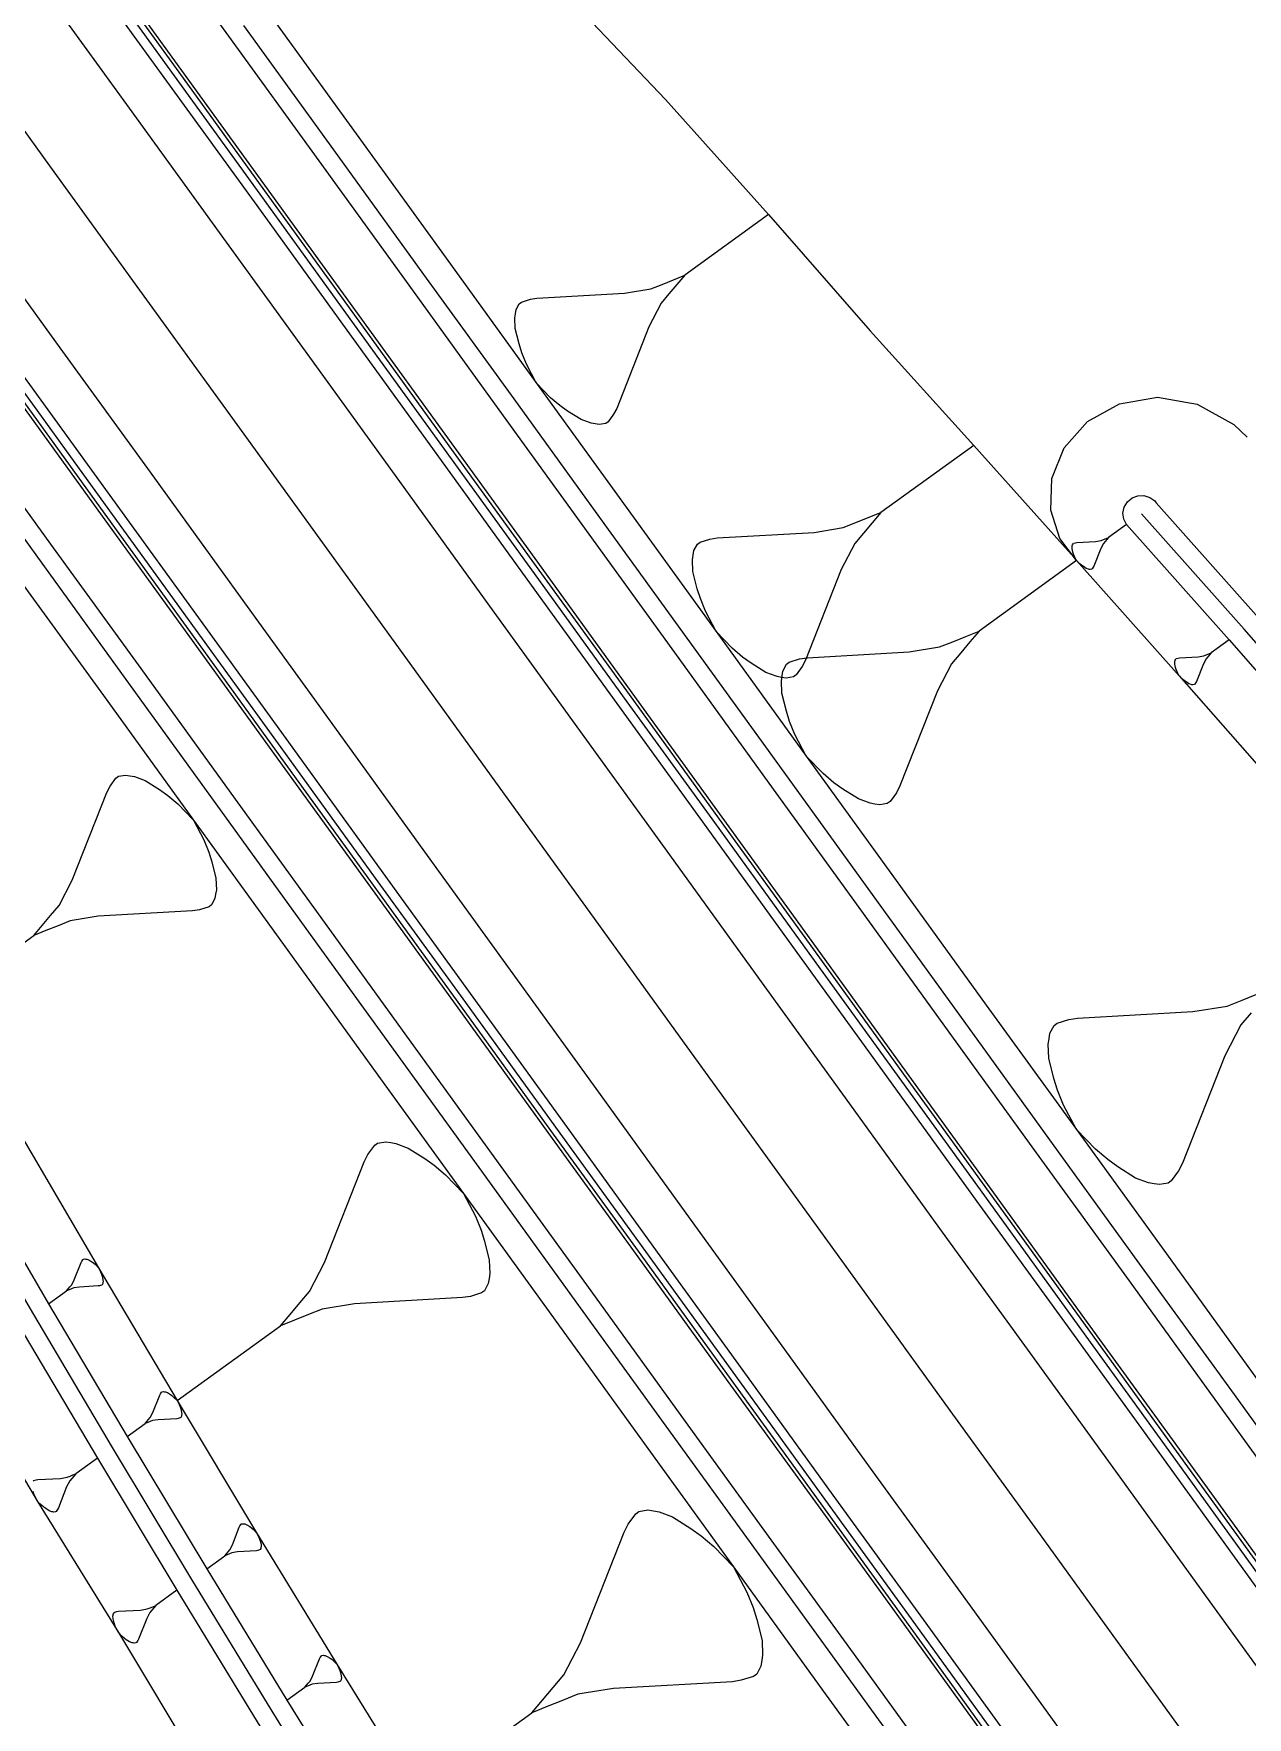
# Model space of a CAD drawing. Extents: x 386702 to 386902, y 803476 to 803737.
# Drawn here: x 386836.3 to 386875.8, y 803507.8 to 803562.6 of the extents above; entities that cross this region are included whole.
import ezdxf

# ---------------------------------------------------------------- set-up
doc = ezdxf.new("R2010")
doc.units = 0
doc.layers.get('0').update_dxf_attribs({"linetype": 'CONTINUOUS'})

msp = doc.modelspace()

# ---------------------------------------------------------------- linework, layer by layer
at = {"color": 7}
for p, q in [((386860.1775, 803556.7486), (386857.4478, 803554.7744)), ((386856.3426, 803554.3315), (386856.711, 803554.4792)), ((386856.711, 803554.4792), (386857.0794, 803554.6268)), ((386857.1922, 803554.4708), (386856.9366, 803554.1672)), ((386857.0794, 803554.6268), (386857.4478, 803554.7744)), ((386857.4478, 803554.7744), (386857.1922, 803554.4708)), ((386851.9605, 803553.6568), (386852.0601, 803553.8476)), ((386852.0601, 803553.8476), (386852.1381, 803553.904)), ((386852.1381, 803553.904), (386852.4284, 803553.9952)), ((386852.4284, 803553.9952), (386852.6408, 803554.03)), ((386852.6408, 803554.03), (386855.4931, 803554.1923)), ((386855.4931, 803554.1923), (386856.3426, 803554.3315)), ((386856.6811, 803553.8636), (386856.2828, 803553.1004)), ((386856.9366, 803554.1672), (386856.6811, 803553.8636)), ((386851.9173, 803553.388), (386851.9389, 803553.5224)), ((386851.9306, 803553.0412), (386851.9173, 803553.388)), ((386851.9389, 803553.5224), (386851.9605, 803553.6568)), ((386852.0566, 803552.5384), (386851.9306, 803553.0412)), ((386856.2828, 803553.1004), (386855.2355, 803550.4424)), ((386852.1478, 803552.2481), (386852.0566, 803552.5384)), ((386852.2955, 803551.8797), (386852.1478, 803552.2481)), ((386852.6123, 803551.2773), (386852.2955, 803551.8797)), ((386853.0851, 803550.7878), (386852.6123, 803551.2773)), ((386853.3887, 803550.5322), (386853.0851, 803550.7878)), ((386853.6359, 803550.3547), (386853.3887, 803550.5322)), ((386854.0739, 803550.0775), (386853.6359, 803550.3547)), ((386854.3991, 803549.9564), (386854.0739, 803550.0775)), ((386854.9583, 803550.0044), (386854.8803, 803549.948)), ((386855.1359, 803550.2516), (386854.9583, 803550.0044)), ((386855.2355, 803550.4424), (386855.1359, 803550.2516)), ((386854.5335, 803549.9348), (386854.3991, 803549.9564)), ((386854.6679, 803549.9132), (386854.5335, 803549.9348)), ((386854.8803, 803549.948), (386854.6679, 803549.9132)), ((386866.8561, 803549.2375), (386863.8311, 803547.0498)), ((386862.6064, 803546.559), (386863.0146, 803546.7226)), ((386863.0146, 803546.7226), (386863.4228, 803546.8862)), ((386863.5479, 803546.7133), (386863.2647, 803546.3769)), ((386863.4228, 803546.8862), (386863.8311, 803547.0498)), ((386863.8311, 803547.0498), (386863.5479, 803546.7133)), ((386857.947, 803546.0852), (386858.2688, 803546.1863)), ((386858.2688, 803546.1863), (386858.5041, 803546.2248)), ((386858.5041, 803546.2248), (386861.6649, 803546.4047)), ((386861.6649, 803546.4047), (386862.6064, 803546.559)), ((386863.2647, 803546.3769), (386862.9814, 803546.0404)), ((386870.8201, 803546.1119), (386871.0021, 803546.1418)), ((386871.0021, 803546.1418), (386871.081, 803546.1734)), ((386871.081, 803546.1734), (386871.16, 803546.205)), ((386871.1841, 803546.1716), (386871.1294, 803546.1066)), ((386871.16, 803546.205), (386871.2389, 803546.2366)), ((386871.2389, 803546.2366), (386871.1841, 803546.1716)), ((386871.8236, 803546.6595), (386871.2389, 803546.2366)), ((386857.7023, 803545.5133), (386857.7263, 803545.6623)), ((386857.7263, 803545.6623), (386857.7502, 803545.8112)), ((386857.7502, 803545.8112), (386857.8605, 803546.0227)), ((386857.8605, 803546.0227), (386857.947, 803546.0852)), ((386862.9814, 803546.0404), (386862.54, 803545.1947)), ((386870.0541, 803545.9396), (386870.0588, 803545.9684)), ((386870.057, 803545.8654), (386870.0541, 803545.9396)), ((386870.084, 803545.7577), (386870.057, 803545.8654)), ((386870.0588, 803545.9684), (386870.0634, 803545.9972)), ((386870.0634, 803545.9972), (386870.0847, 803546.0381)), ((386870.1035, 803545.6955), (386870.084, 803545.7577)), ((386870.0847, 803546.0381), (386870.1014, 803546.0502)), ((386870.1014, 803546.0502), (386870.1636, 803546.0697)), ((386870.1351, 803545.6165), (386870.1035, 803545.6955)), ((386870.203, 803545.4875), (386870.1351, 803545.6165)), ((386870.1636, 803546.0697), (386870.2091, 803546.0772)), ((386870.2091, 803546.0772), (386870.8201, 803546.1119)), ((386870.9893, 803545.878), (386870.7649, 803545.3087)), ((386871.0746, 803546.0415), (386870.9893, 803545.878)), ((386871.1294, 803546.1066), (386871.0746, 803546.0415)), ((386857.717, 803545.129), (386857.7023, 803545.5133)), ((386857.8567, 803544.5719), (386857.717, 803545.129)), ((386862.54, 803545.1947), (386861.3794, 803542.2491)), ((386870.203, 803545.4875), (386867.0276, 803543.191)), ((386870.3043, 803545.3826), (386870.203, 803545.4875)), ((386870.3693, 803545.3279), (386870.3043, 803545.3826)), ((386870.4223, 803545.2899), (386870.3693, 803545.3279)), ((386870.5161, 803545.2305), (386870.4223, 803545.2899)), ((386870.5858, 803545.2045), (386870.5161, 803545.2305)), ((386870.6146, 803545.1999), (386870.5858, 803545.2045)), ((386870.6434, 803545.1953), (386870.6146, 803545.1999)), ((386870.6889, 803545.2027), (386870.6434, 803545.1953)), ((386870.7056, 803545.2148), (386870.6889, 803545.2027)), ((386870.7436, 803545.2678), (386870.7056, 803545.2148)), ((386870.7649, 803545.3087), (386870.7436, 803545.2678)), ((386857.9578, 803544.2501), (386857.8567, 803544.5719)), ((386858.1214, 803543.8419), (386857.9578, 803544.2501)), ((386858.4725, 803543.1744), (386858.1214, 803543.8419)), ((386858.9965, 803542.6319), (386858.4725, 803543.1744)), ((386865.7421, 803542.6758), (386866.1706, 803542.8475)), ((386866.1706, 803542.8475), (386866.5991, 803543.0193)), ((386866.5991, 803543.0193), (386867.0276, 803543.191)), ((386867.0276, 803543.191), (386866.7303, 803542.8378)), ((386875.1648, 803542.9053), (386874.58, 803542.4824)), ((386859.3329, 803542.3487), (386858.9965, 803542.6319)), ((386859.6069, 803542.1519), (386859.3329, 803542.3487)), ((386861.1887, 803542.2845), (386861.4358, 803542.325)), ((386861.4358, 803542.325), (386864.7538, 803542.5138)), ((386864.7538, 803542.5138), (386865.7421, 803542.6758)), ((386866.433, 803542.4846), (386866.1357, 803542.1314)), ((386866.7303, 803542.8378), (386866.433, 803542.4846)), ((386873.4426, 803542.296), (386873.5048, 803542.3155)), ((386873.5048, 803542.3155), (386873.5503, 803542.323)), ((386873.5503, 803542.323), (386874.1613, 803542.3577)), ((386874.1613, 803542.3577), (386874.3433, 803542.3876)), ((386874.3433, 803542.3876), (386874.4222, 803542.4192)), ((386874.4705, 803542.3524), (386874.4158, 803542.2873)), ((386874.4222, 803542.4192), (386874.5011, 803542.4508)), ((386874.5253, 803542.4174), (386874.4705, 803542.3524)), ((386874.5011, 803542.4508), (386874.58, 803542.4824)), ((386874.58, 803542.4824), (386874.5253, 803542.4174)), ((386860.0923, 803541.8448), (386859.6069, 803542.1519)), ((386860.4526, 803541.7105), (386860.0923, 803541.8448)), ((386860.6193, 803541.7345), (386860.6444, 803541.8908)), ((386860.6444, 803541.8908), (386860.7602, 803542.1128)), ((386860.7602, 803542.1128), (386860.8509, 803542.1784)), ((386860.8509, 803542.1784), (386861.1887, 803542.2845)), ((386861.0723, 803541.7637), (386860.9859, 803541.7012)), ((386861.2691, 803542.0377), (386861.0723, 803541.7637)), ((386861.3794, 803542.2491), (386861.2691, 803542.0377)), ((386866.1357, 803542.1314), (386865.6724, 803541.2436)), ((386873.3953, 803542.1854), (386873.3999, 803542.2142)), ((386873.3981, 803542.1112), (386873.3953, 803542.1854)), ((386873.4251, 803542.0035), (386873.3981, 803542.1112)), ((386873.3999, 803542.2142), (386873.4045, 803542.243)), ((386873.4045, 803542.243), (386873.4259, 803542.2839)), ((386873.4447, 803541.9412), (386873.4251, 803542.0035)), ((386873.4259, 803542.2839), (386873.4426, 803542.296)), ((386873.4763, 803541.8623), (386873.4447, 803541.9412)), ((386873.5442, 803541.7333), (386873.4763, 803541.8623)), ((386874.3305, 803542.1238), (386874.1061, 803541.5544)), ((386874.4158, 803542.2873), (386874.3305, 803542.1238)), ((386860.6016, 803541.6866), (386860.4526, 803541.7105)), ((386860.5942, 803541.5782), (386860.6193, 803541.7345)), ((386860.6095, 803541.1748), (386860.5942, 803541.5782)), ((386860.7505, 803541.6626), (386860.6016, 803541.6866)), ((386860.9859, 803541.7012), (386860.7505, 803541.6626)), ((386865.6724, 803541.2436), (386864.4541, 803538.1516)), ((386873.6455, 803541.6284), (386873.5442, 803541.7333)), ((386873.7105, 803541.5737), (386873.6455, 803541.6284)), ((386873.7635, 803541.5357), (386873.7105, 803541.5737)), ((386873.8573, 803541.4763), (386873.7635, 803541.5357)), ((386873.9269, 803541.4503), (386873.8573, 803541.4763)), ((386873.9557, 803541.4457), (386873.9269, 803541.4503)), ((386873.9845, 803541.4411), (386873.9557, 803541.4457)), ((386874.03, 803541.4485), (386873.9845, 803541.4411)), ((386874.0467, 803541.4606), (386874.03, 803541.4485)), ((386874.0848, 803541.5136), (386874.0467, 803541.4606)), ((386874.1061, 803541.5544), (386874.0848, 803541.5136)), ((386860.7562, 803540.5899), (386860.6095, 803541.1748)), ((386860.8623, 803540.2521), (386860.7562, 803540.5899)), ((386861.034, 803539.8236), (386860.8623, 803540.2521)), ((386861.4026, 803539.1229), (386861.034, 803539.8236)), ((386861.9526, 803538.5534), (386861.4026, 803539.1229)), ((386838.9383, 803538.4088), (386839.0221, 803538.4694)), ((386839.0221, 803538.4694), (386839.2504, 803538.5068)), ((386839.2504, 803538.5068), (386839.3948, 803538.4836)), ((386839.3948, 803538.4836), (386839.5392, 803538.4604)), ((386862.3058, 803538.2561), (386861.9526, 803538.5534)), ((386837.515, 803535.0817), (386838.6405, 803537.9381)), ((386838.6405, 803537.9381), (386838.7475, 803538.1431)), ((386838.7475, 803538.1431), (386838.9383, 803538.4088)), ((386839.5392, 803538.4604), (386839.8887, 803538.3302)), ((386839.8887, 803538.3302), (386840.3594, 803538.0324)), ((386840.3594, 803538.0324), (386840.625, 803537.8415)), ((386862.5934, 803538.0496), (386862.3058, 803538.2561)), ((386863.1029, 803537.7272), (386862.5934, 803538.0496)), ((386864.3382, 803537.9297), (386864.1317, 803537.6421)), ((386864.4541, 803538.1516), (386864.3382, 803537.9297)), ((386840.625, 803537.8415), (386840.9513, 803537.5669)), ((386840.9513, 803537.5669), (386841.4594, 803537.0408)), ((386863.4812, 803537.5862), (386863.1029, 803537.7272)), ((386863.6375, 803537.5611), (386863.4812, 803537.5862)), ((386863.7939, 803537.536), (386863.6375, 803537.5611)), ((386864.0409, 803537.5765), (386863.7939, 803537.536)), ((386864.1317, 803537.6421), (386864.0409, 803537.5765)), ((386841.4594, 803537.0408), (386841.7999, 803536.3935)), ((386841.7999, 803536.3935), (386841.9586, 803535.9976)), ((386841.9586, 803535.9976), (386842.0566, 803535.6856)), ((386842.0566, 803535.6856), (386842.1921, 803535.1453)), ((386837.0869, 803534.2615), (386837.515, 803535.0817)), ((386842.1831, 803534.6282), (386842.1599, 803534.4838)), ((386842.2063, 803534.7726), (386842.1831, 803534.6282)), ((386842.1921, 803535.1453), (386842.2063, 803534.7726)), ((386836.8123, 803533.9352), (386837.0869, 803534.2615)), ((386841.4288, 803534.0827), (386838.3636, 803533.9083)), ((386841.657, 803534.1201), (386841.4288, 803534.0827)), ((386841.9691, 803534.2181), (386841.657, 803534.1201)), ((386842.0529, 803534.2787), (386841.9691, 803534.2181)), ((386842.1599, 803534.4838), (386842.0529, 803534.2787)), ((386836.263, 803533.2827), (386836.5376, 803533.6089)), ((386836.5376, 803533.6089), (386836.8123, 803533.9352)), ((386837.0547, 803533.6), (386836.6589, 803533.4413)), ((386837.4506, 803533.7586), (386837.0547, 803533.6)), ((386838.3636, 803533.9083), (386837.4506, 803533.7586)), ((386833.3295, 803531.1611), (386836.263, 803533.2827)), ((386836.6589, 803533.4413), (386836.263, 803533.2827)), ((386875.5866, 803531.1819), (386876.0714, 803531.3762)), ((386870.2305, 803530.5909), (386873.9839, 803530.8044)), ((386873.9839, 803530.8044), (386875.1019, 803530.9877)), ((386875.1019, 803530.9877), (386875.5866, 803531.1819)), ((386869.3352, 803530.0997), (386869.4662, 803530.3508)), ((386869.4662, 803530.3508), (386869.5688, 803530.425)), ((386869.5688, 803530.425), (386869.951, 803530.545)), ((386869.951, 803530.545), (386870.2305, 803530.5909)), ((386875.5472, 803530.3719), (386875.0231, 803529.3675)), ((386875.8836, 803530.7714), (386875.5472, 803530.3719)), ((386869.2784, 803529.746), (386869.3068, 803529.9228)), ((386869.2958, 803529.2896), (386869.2784, 803529.746)), ((386869.3068, 803529.9228), (386869.3352, 803530.0997)), ((386869.4616, 803528.628), (386869.2958, 803529.2896)), ((386875.0231, 803529.3675), (386873.6449, 803525.8697)), ((386869.5817, 803528.2459), (386869.4616, 803528.628)), ((386869.7759, 803527.7611), (386869.5817, 803528.2459)), ((386870.1929, 803526.9684), (386869.7759, 803527.7611)), ((386870.8151, 803526.3242), (386870.1929, 803526.9684)), ((386847.1406, 803526.1501), (386847.3594, 803526.4547)), ((386847.3594, 803526.4547), (386847.4555, 803526.5242)), ((386847.4555, 803526.5242), (386847.7171, 803526.567)), ((386847.7171, 803526.567), (386847.8827, 803526.5405)), ((386847.8827, 803526.5405), (386848.0483, 803526.5139)), ((386848.0483, 803526.5139), (386848.449, 803526.3646)), ((386845.7276, 803522.6403), (386847.0179, 803525.915)), ((386847.0179, 803525.915), (386847.1406, 803526.1501)), ((386848.449, 803526.3646), (386848.9886, 803526.0231)), ((386848.9886, 803526.0231), (386849.2932, 803525.8044)), ((386871.2147, 803525.9879), (386870.8151, 803526.3242)), ((386871.54, 803525.7543), (386871.2147, 803525.9879)), ((386873.6449, 803525.8697), (386873.5138, 803525.6186)), ((386849.2932, 803525.8044), (386849.6672, 803525.4895)), ((386849.6672, 803525.4895), (386850.2497, 803524.8864)), ((386872.1164, 803525.3895), (386871.54, 803525.7543)), ((386872.5443, 803525.2301), (386872.1164, 803525.3895)), ((386873.5138, 803525.6186), (386873.2802, 803525.2933)), ((386850.2497, 803524.8864), (386850.6401, 803524.1443)), ((386872.7212, 803525.2017), (386872.5443, 803525.2301)), ((386872.898, 803525.1733), (386872.7212, 803525.2017)), ((386873.1775, 803525.2191), (386872.898, 803525.1733)), ((386873.2802, 803525.2933), (386873.1775, 803525.2191)), ((386850.6401, 803524.1443), (386850.822, 803523.6904)), ((386850.822, 803523.6904), (386850.9344, 803523.3327)), ((386850.9344, 803523.3327), (386851.0897, 803522.7133)), ((386837.5837, 803522.0748), (386837.808, 803522.6442)), ((386837.808, 803522.6442), (386837.8294, 803522.685)), ((386837.8294, 803522.685), (386837.8674, 803522.738)), ((386837.8674, 803522.738), (386837.8841, 803522.7501)), ((386837.8841, 803522.7501), (386837.9296, 803522.7575)), ((386837.9296, 803522.7575), (386837.9584, 803522.7529)), ((386837.9584, 803522.7529), (386837.9872, 803522.7483)), ((386837.9872, 803522.7483), (386838.0569, 803522.7223)), ((386838.0569, 803522.7223), (386838.1507, 803522.663)), ((386838.1507, 803522.663), (386838.2036, 803522.6249)), ((386838.2036, 803522.6249), (386838.2687, 803522.5702)), ((386838.2687, 803522.5702), (386838.37, 803522.4653)), ((386845.2369, 803521.7), (386845.7276, 803522.6403)), ((386851.0897, 803522.7133), (386851.106, 803522.286)), ((386837.4984, 803521.9113), (386837.5837, 803522.0748)), ((386838.37, 803522.4653), (386838.4378, 803522.3363)), ((386838.4378, 803522.3363), (386838.4695, 803522.2574)), ((386838.4695, 803522.2574), (386838.489, 803522.1952)), ((386838.489, 803522.1952), (386838.516, 803522.0875)), ((386838.516, 803522.0875), (386838.5188, 803522.0132)), ((386851.0794, 803522.1204), (386851.0528, 803521.9548)), ((386851.106, 803522.286), (386851.0794, 803522.1204)), ((386836.7494, 803521.2933), (386837.3341, 803521.7162)), ((386837.3341, 803521.7162), (386837.3889, 803521.7812)), ((386837.413, 803521.7478), (386837.3341, 803521.7162)), ((386837.3889, 803521.7812), (386837.4436, 803521.8462)), ((386837.492, 803521.7794), (386837.413, 803521.7478)), ((386837.4436, 803521.8462), (386837.4984, 803521.9113)), ((386837.5709, 803521.811), (386837.492, 803521.7794)), ((386837.7529, 803521.8409), (386837.5709, 803521.811)), ((386838.3639, 803521.8756), (386837.7529, 803521.8409)), ((386838.4094, 803521.8831), (386838.3639, 803521.8756)), ((386838.4716, 803521.9026), (386838.4094, 803521.8831)), ((386838.4883, 803521.9147), (386838.4716, 803521.9026)), ((386838.5096, 803521.9556), (386838.4883, 803521.9147)), ((386838.5142, 803521.9844), (386838.5096, 803521.9556)), ((386838.5188, 803522.0132), (386838.5142, 803521.9844)), ((386844.922, 803521.326), (386845.2369, 803521.7)), ((386850.2146, 803521.495), (386846.7005, 803521.2951)), ((386850.4762, 803521.5379), (386850.2146, 803521.495)), ((386850.834, 803521.6503), (386850.4762, 803521.5379)), ((386850.9301, 803521.7198), (386850.834, 803521.6503)), ((386851.0528, 803521.9548), (386850.9301, 803521.7198)), ((386844.2923, 803520.5779), (386844.6072, 803520.9519)), ((386844.6072, 803520.9519), (386844.922, 803521.326)), ((386845.2, 803520.9416), (386844.7462, 803520.7597)), ((386845.6538, 803521.1235), (386845.2, 803520.9416)), ((386846.7005, 803521.2951), (386845.6538, 803521.1235)), ((386840.9293, 803518.1456), (386844.2923, 803520.5779)), ((386844.7462, 803520.7597), (386844.2923, 803520.5779)), ((386840.143, 803517.7551), (386840.3673, 803518.3245)), ((386840.3673, 803518.3245), (386840.3887, 803518.3654)), ((386840.3887, 803518.3654), (386840.4267, 803518.4183)), ((386840.4267, 803518.4183), (386840.4434, 803518.4304)), ((386840.4434, 803518.4304), (386840.4889, 803518.4379)), ((386840.4889, 803518.4379), (386840.5177, 803518.4332)), ((386840.5177, 803518.4332), (386840.5465, 803518.4286)), ((386840.5465, 803518.4286), (386840.6161, 803518.4027)), ((386840.6161, 803518.4027), (386840.71, 803518.3433)), ((386840.71, 803518.3433), (386840.7629, 803518.3053)), ((386840.7629, 803518.3053), (386840.828, 803518.2505)), ((386840.828, 803518.2505), (386840.9293, 803518.1456)), ((386840.0576, 803517.5916), (386840.143, 803517.7551)), ((386840.9293, 803518.1456), (386840.9971, 803518.0166)), ((386840.9971, 803518.0166), (386841.0288, 803517.9377)), ((386841.0288, 803517.9377), (386841.0483, 803517.8755)), ((386841.0689, 803517.6359), (386841.0475, 803517.595)), ((386841.0483, 803517.8755), (386841.0753, 803517.7678)), ((386841.0735, 803517.6647), (386841.0689, 803517.6359)), ((386841.0781, 803517.6935), (386841.0735, 803517.6647)), ((386841.0753, 803517.7678), (386841.0781, 803517.6935)), ((386839.3087, 803516.9736), (386839.8934, 803517.3965)), ((386839.8934, 803517.3965), (386839.9482, 803517.4615)), ((386839.9723, 803517.4281), (386839.8934, 803517.3965)), ((386839.9482, 803517.4615), (386840.0029, 803517.5266)), ((386840.0512, 803517.4597), (386839.9723, 803517.4281)), ((386840.0029, 803517.5266), (386840.0576, 803517.5916)), ((386840.1301, 803517.4914), (386840.0512, 803517.4597)), ((386840.3121, 803517.5212), (386840.1301, 803517.4914)), ((386840.9231, 803517.556), (386840.3121, 803517.5212)), ((386840.9686, 803517.5634), (386840.9231, 803517.556)), ((386841.0308, 803517.583), (386840.9686, 803517.5634)), ((386841.0475, 803517.595), (386841.0308, 803517.583)), ((386838.3363, 803516.2704), (386837.6346, 803515.7629)), ((386836.2497, 803515.5247), (386836.2698, 803515.5392)), ((386836.2698, 803515.5392), (386836.3444, 803515.5626)), ((386836.3444, 803515.5626), (386836.399, 803515.5716)), ((386836.399, 803515.5716), (386837.1322, 803515.6133)), ((386837.1322, 803515.6133), (386837.3506, 803515.6491)), ((386837.4376, 803515.5288), (386837.3352, 803515.3326)), ((386837.3506, 803515.6491), (386837.4453, 803515.687)), ((386837.5033, 803515.6068), (386837.4376, 803515.5288)), ((386837.4453, 803515.687), (386837.5399, 803515.725)), ((386837.5689, 803515.6849), (386837.5033, 803515.6068)), ((386837.5399, 803515.725), (386837.6346, 803515.7629)), ((386837.6346, 803515.7629), (386837.5689, 803515.6849)), ((386836.2723, 803515.1135), (386836.2488, 803515.1882)), ((386836.3102, 803515.0188), (386836.2723, 803515.1135)), ((386836.3917, 803514.864), (386836.3102, 803515.0188)), ((386837.3352, 803515.3326), (386837.066, 803514.6494)), ((386836.5132, 803514.7382), (386836.3917, 803514.864)), ((386836.5913, 803514.6725), (386836.5132, 803514.7382)), ((386836.6548, 803514.6268), (386836.5913, 803514.6725)), ((386836.7674, 803514.5556), (386836.6548, 803514.6268)), ((386836.851, 803514.5244), (386836.7674, 803514.5556)), ((386836.8855, 803514.5189), (386836.851, 803514.5244)), ((386836.9201, 803514.5133), (386836.8855, 803514.5189)), ((386836.9747, 803514.5223), (386836.9201, 803514.5133)), ((386836.9947, 803514.5368), (386836.9747, 803514.5223)), ((386837.0404, 803514.6003), (386836.9947, 803514.5368)), ((386837.066, 803514.6494), (386837.0404, 803514.6003)), ((386855.612, 803514.1253), (386855.8532, 803514.4611)), ((386855.8532, 803514.4611), (386855.9591, 803514.5377)), ((386855.9591, 803514.5377), (386856.2476, 803514.585)), ((386856.2476, 803514.585), (386856.4302, 803514.5557)), ((386856.4302, 803514.5557), (386856.6128, 803514.5264)), ((386856.6128, 803514.5264), (386857.0545, 803514.3618)), ((386857.0545, 803514.3618), (386857.6495, 803513.9853)), ((386842.7283, 803513.4543), (386842.9526, 803514.0237)), ((386842.9526, 803514.0237), (386842.974, 803514.0645)), ((386842.974, 803514.0645), (386843.012, 803514.1175)), ((386843.012, 803514.1175), (386843.0287, 803514.1296)), ((386843.0287, 803514.1296), (386843.0742, 803514.137)), ((386843.0742, 803514.137), (386843.103, 803514.1324)), ((386843.103, 803514.1324), (386843.1318, 803514.1278)), ((386843.1318, 803514.1278), (386843.2015, 803514.1018)), ((386843.2015, 803514.1018), (386843.2953, 803514.0425)), ((386843.2953, 803514.0425), (386843.3483, 803514.0044)), ((386843.3483, 803514.0044), (386843.4133, 803513.9497)), ((386843.4133, 803513.9497), (386843.5146, 803513.8448)), ((386843.5146, 803513.8448), (386843.5825, 803513.7158)), ((386854.054, 803510.2554), (386855.4767, 803513.8661)), ((386855.4767, 803513.8661), (386855.612, 803514.1253)), ((386857.6495, 803513.9853), (386857.9853, 803513.7441)), ((386842.5882, 803513.2257), (386842.643, 803513.2908)), ((386842.643, 803513.2908), (386842.7283, 803513.4543)), ((386843.5085, 803513.2551), (386842.8975, 803513.2204)), ((386843.554, 803513.2626), (386843.5085, 803513.2551)), ((386843.6162, 803513.2821), (386843.554, 803513.2626)), ((386843.5825, 803513.7158), (386843.6141, 803513.6369)), ((386843.6141, 803513.6369), (386843.6336, 803513.5747)), ((386843.6329, 803513.2942), (386843.6162, 803513.2821)), ((386843.6542, 803513.3351), (386843.6329, 803513.2942)), ((386843.6336, 803513.5747), (386843.6606, 803513.467)), ((386843.6588, 803513.3639), (386843.6542, 803513.3351)), ((386843.6635, 803513.3927), (386843.6588, 803513.3639)), ((386843.6606, 803513.467), (386843.6635, 803513.3927)), ((386857.9853, 803513.7441), (386858.3978, 803513.3969)), ((386858.3978, 803513.3969), (386859.04, 803512.7319)), ((386841.894, 803512.6728), (386842.4787, 803513.0957)), ((386842.4787, 803513.0957), (386842.5335, 803513.1607)), ((386842.5576, 803513.1273), (386842.4787, 803513.0957)), ((386842.5335, 803513.1607), (386842.5882, 803513.2257)), ((386842.6366, 803513.1589), (386842.5576, 803513.1273)), ((386842.7155, 803513.1905), (386842.6366, 803513.1589)), ((386842.8975, 803513.2204), (386842.7155, 803513.1905)), ((386859.04, 803512.7319), (386859.4705, 803511.9137)), ((386840.9216, 803511.9695), (386840.2346, 803511.4727)), ((386859.4705, 803511.9137), (386859.671, 803511.4133)), ((386838.8428, 803511.1238), (386838.8482, 803511.1576)), ((386838.8461, 803511.0365), (386838.8428, 803511.1238)), ((386838.8482, 803511.1576), (386838.8536, 803511.1914)), ((386838.8536, 803511.1914), (386838.8787, 803511.2394)), ((386838.8787, 803511.2394), (386838.8983, 803511.2536)), ((386838.8983, 803511.2536), (386838.9714, 803511.2766)), ((386838.9714, 803511.2766), (386839.0248, 803511.2853)), ((386839.0248, 803511.2853), (386839.7427, 803511.3262)), ((386839.7427, 803511.3262), (386839.9565, 803511.3612)), ((386840.0417, 803511.2435), (386839.9414, 803511.0514)), ((386839.9565, 803511.3612), (386840.0492, 803511.3984)), ((386840.106, 803511.3199), (386840.0417, 803511.2435)), ((386840.0492, 803511.3984), (386840.1419, 803511.4355)), ((386840.1703, 803511.3963), (386840.106, 803511.3199)), ((386840.1419, 803511.4355), (386840.2346, 803511.4727)), ((386840.2346, 803511.4727), (386840.1703, 803511.3963)), ((386859.671, 803511.4133), (386859.7949, 803511.0188)), ((386838.8778, 803510.9099), (386838.8461, 803511.0365)), ((386838.9008, 803510.8369), (386838.8778, 803510.9099)), ((386838.9379, 803510.7442), (386838.9008, 803510.8369)), ((386839.0177, 803510.5926), (386838.9379, 803510.7442)), ((386839.1367, 803510.4694), (386839.0177, 803510.5926)), ((386839.9414, 803511.0514), (386839.6778, 803510.3824)), ((386859.7949, 803511.0188), (386859.9661, 803510.3359)), ((386839.2131, 803510.405), (386839.1367, 803510.4694)), ((386839.2753, 803510.3604), (386839.2131, 803510.405)), ((386839.3855, 803510.2906), (386839.2753, 803510.3604)), ((386839.4674, 803510.2601), (386839.3855, 803510.2906)), ((386839.5012, 803510.2547), (386839.4674, 803510.2601)), ((386839.535, 803510.2492), (386839.5012, 803510.2547)), ((386839.5885, 803510.258), (386839.535, 803510.2492)), ((386839.6081, 803510.2722), (386839.5885, 803510.258)), ((386839.6528, 803510.3344), (386839.6081, 803510.2722)), ((386839.6778, 803510.3824), (386839.6528, 803510.3344)), ((386853.5129, 803509.2187), (386854.054, 803510.2554)), ((386859.9661, 803510.3359), (386859.9841, 803509.8648)), ((386845.3397, 803509.1723), (386845.564, 803509.7417)), ((386845.564, 803509.7417), (386845.5853, 803509.7825)), ((386845.5853, 803509.7825), (386845.6234, 803509.8355)), ((386845.6234, 803509.8355), (386845.6401, 803509.8476)), ((386845.6401, 803509.8476), (386845.6856, 803509.855)), ((386845.6856, 803509.855), (386845.7144, 803509.8504)), ((386845.7144, 803509.8504), (386845.7432, 803509.8458)), ((386845.7432, 803509.8458), (386845.8128, 803509.8198)), ((386845.8128, 803509.8198), (386845.9067, 803509.7605)), ((386845.9067, 803509.7605), (386845.9596, 803509.7224)), ((386845.9596, 803509.7224), (386846.0247, 803509.6677)), ((386846.0247, 803509.6677), (386846.1259, 803509.5628)), ((386846.1259, 803509.5628), (386846.1938, 803509.4338)), ((386846.1938, 803509.4338), (386846.2254, 803509.3549)), ((386859.9255, 803509.4997), (386859.7902, 803509.2405)), ((386859.9548, 803509.6822), (386859.9255, 803509.4997)), ((386859.9841, 803509.8648), (386859.9548, 803509.6822)), ((386845.0901, 803508.8137), (386845.1448, 803508.8787)), ((386845.1448, 803508.8787), (386845.1996, 803508.9438)), ((386845.2479, 803508.8769), (386845.169, 803508.8453)), ((386845.1996, 803508.9438), (386845.2543, 803509.0088)), ((386845.3268, 803508.9085), (386845.2479, 803508.8769)), ((386845.2543, 803509.0088), (386845.3397, 803509.1723)), ((386845.5088, 803508.9384), (386845.3268, 803508.9085)), ((386846.1198, 803508.9731), (386845.5088, 803508.9384)), ((386846.1653, 803508.9806), (386846.1198, 803508.9731)), ((386846.2275, 803509.0001), (386846.1653, 803508.9806)), ((386846.2254, 803509.3549), (386846.245, 803509.2927)), ((386846.2442, 803509.0122), (386846.2275, 803509.0001)), ((386846.2656, 803509.0531), (386846.2442, 803509.0122)), ((386846.245, 803509.2927), (386846.272, 803509.185)), ((386846.2702, 803509.0819), (386846.2656, 803509.0531)), ((386846.2748, 803509.1107), (386846.2702, 803509.0819)), ((386846.272, 803509.185), (386846.2748, 803509.1107)), ((386853.1658, 803508.8063), (386853.5129, 803509.2187)), ((386859.0013, 803508.9926), (386855.1267, 803508.7722)), ((386859.2898, 803509.0399), (386859.0013, 803508.9926)), ((386859.6842, 803509.1638), (386859.2898, 803509.0399)), ((386859.7902, 803509.2405), (386859.6842, 803509.1638)), ((386844.5054, 803508.3908), (386845.0901, 803508.8137)), ((386845.169, 803508.8453), (386845.0901, 803508.8137)), ((386852.4714, 803507.9814), (386852.8186, 803508.3938)), ((386852.8186, 803508.3938), (386853.1658, 803508.8063)), ((386853.4722, 803508.3825), (386852.9718, 803508.1819)), ((386853.9726, 803508.583), (386853.4722, 803508.3825)), ((386855.1267, 803508.7722), (386853.9726, 803508.583)), ((386848.7634, 803505.2997), (386852.4714, 803507.9814)), ((386852.9718, 803508.1819), (386852.4714, 803507.9814))]:
    msp.add_line(p, q, dxfattribs=at)
at = {"color": 7, "linetype": 'CONTINUOUS'}
for points in [[(386822.2526, 803600), (386823.9077, 803598.3941), (386825.4686, 803593.3524), (386828.8741, 803589.6447), (386832.3035, 803585.9543), (386835.8227, 803582.3289), (386836.7145, 803581.4293), (386839.3944, 803578.7414), (386842.8381, 803575.0614), (386842.9118, 803574.9821), (386846.3461, 803571.4279), (386849.8413, 803567.7851), (386853.3502, 803564.1522), (386856.8269, 803560.496), (386860.1775, 803556.7486), (386863.4863, 803552.971), (386866.8561, 803549.2375), (386870.2036, 803545.4879)], [(386806.2977, 803585.6582), (386808.1715, 803580.8428), (386809.9996, 803575.9944), (386811.7823, 803571.113), (386814.1549, 803566.6584), (386814.7417, 803565.5382), (386816.4948, 803562.1801), (386818.8333, 803557.7007), (386818.8835, 803557.6045), (386821.1842, 803553.2303), (386823.5612, 803548.7788), (386825.9642, 803544.3462), (386828.3933, 803539.9323), (386830.8484, 803535.5373), (386833.3295, 803531.1611), (386835.8367, 803526.8038), (386838.37, 803522.4653), (386840.9293, 803518.1456), (386843.5146, 803513.8448), (386846.1259, 803509.5628), (386848.7634, 803505.2997), (386851.4268, 803501.0553), (386852.0985, 803500)], [(386800, 803582.3944), (386800.4386, 803581.4208), (386803.7256, 803577.6275), (386806.9664, 803573.8007), (386810.1617, 803569.941), (386812.5343, 803565.4863), (386813.1211, 803564.3661), (386814.8742, 803561.008), (386817.2127, 803556.5287), (386817.2629, 803556.4325), (386819.5636, 803552.0583), (386821.9406, 803547.6068), (386824.3436, 803543.1741), (386826.7727, 803538.7603), (386829.2278, 803534.3653), (386831.7089, 803529.9891), (386834.2161, 803525.6318), (386836.7494, 803521.2933), (386839.3087, 803516.9736), (386841.894, 803512.6728), (386844.5054, 803508.3908), (386847.1428, 803504.1276), (386849.733, 803500)], [(386849.0262, 803500), (386846.6566, 803503.776), (386844.0192, 803508.0392), (386841.4078, 803512.3212), (386838.8225, 803516.622), (386836.2632, 803520.9417), (386833.73, 803525.2802), (386831.2228, 803529.6375), (386828.7416, 803534.0137), (386826.2865, 803538.4087), (386823.8574, 803542.8225), (386821.4544, 803547.2552), (386819.0775, 803551.7067), (386816.7767, 803556.0808), (386816.7265, 803556.177), (386814.388, 803560.6564), (386812.6349, 803564.0145), (386812.0482, 803565.1347), (386809.6755, 803569.5894), (386806.4803, 803573.4491), (386803.2394, 803577.2759), (386800, 803581.0143)], [(386800.5025, 803575.2965), (386803.8089, 803571.5171), (386806.973, 803567.6348), (386809.3732, 803563.2002), (386809.9833, 803562.0968), (386811.8059, 803558.789), (386814.2055, 803554.3538), (386814.257, 803554.2585), (386816.6158, 803549.9263), (386819.0854, 803545.5419), (386821.5951, 803541.1863), (386823.9759, 803536.7376), (386826.335, 803532.2731), (386828.7937, 803527.8808), (386831.2919, 803523.5169), (386833.8303, 803519.1821), (386836.3917, 803514.864), (386839.0177, 803510.5926), (386841.6028, 803506.2916), (386844.4561, 803502.1846), (386845.8536, 803500)], [(386830.9832, 803566.3552), (386833.8504, 803562.3907), (386836.7805, 803558.3393), (386839.7106, 803554.2878), (386842.6407, 803550.2363), (386845.5708, 803546.1848), (386848.5009, 803542.1333), (386851.431, 803538.0819), (386854.3611, 803534.0304), (386857.2912, 803529.9789), (386860.2213, 803525.9274), (386863.1514, 803521.8759), (386866.0815, 803517.8244), (386869.0116, 803513.773), (386871.9417, 803509.7215), (386874.8718, 803505.67), (386877.8019, 803501.6185), (386878.7958, 803500.2442)], [(386820.9487, 803565.4012), (386823.8788, 803561.3497), (386823.9418, 803561.2627), (386826.8089, 803557.2982), (386829.739, 803553.2468), (386832.6691, 803549.1953), (386835.5992, 803545.1438), (386838.5293, 803541.0923), (386841.4594, 803537.0408), (386844.3895, 803532.9893), (386847.3196, 803528.9379), (386850.2497, 803524.8864), (386853.1798, 803520.8349), (386856.1099, 803516.7834), (386859.04, 803512.7319), (386861.9701, 803508.6804), (386864.9002, 803504.629), (386867.8303, 803500.5775), (386868.248, 803500)], [(386838.0558, 803565.4322), (386840.986, 803561.3807), (386843.9161, 803557.3292), (386846.8462, 803553.2777), (386849.7763, 803549.2263), (386852.7064, 803545.1748), (386855.6365, 803541.1233), (386858.5666, 803537.0718), (386861.4967, 803533.0203), (386864.4268, 803528.9689), (386867.3569, 803524.9174), (386870.287, 803520.8659), (386873.2171, 803516.8144), (386876.1472, 803512.7629), (386879.0773, 803508.7114), (386882.0074, 803504.66), (386882.7764, 803503.5966)], [(386838.145, 803565.4967), (386841.0751, 803561.4452), (386844.0052, 803557.3937), (386846.9353, 803553.3422), (386849.8654, 803549.2907), (386852.7955, 803545.2392), (386855.7256, 803541.1878), (386858.6557, 803537.1363), (386861.5858, 803533.0848), (386864.5159, 803529.0333), (386867.446, 803524.9818), (386870.3761, 803520.9304), (386873.3062, 803516.8789), (386876.2363, 803512.8274), (386879.1664, 803508.7759), (386882.0965, 803504.7244), (386882.8608, 803503.6676)], [(386828.3903, 803564.48), (386831.2575, 803560.5155), (386834.1876, 803556.464), (386837.1177, 803552.4125), (386840.0478, 803548.361), (386842.9779, 803544.3096), (386845.908, 803540.2581), (386848.8381, 803536.2066), (386851.7682, 803532.1551), (386854.6983, 803528.1036), (386857.6284, 803524.0521), (386860.5585, 803520.0007), (386863.4886, 803515.9492), (386866.4187, 803511.8977), (386869.3488, 803507.8462), (386872.2789, 803503.7947), (386875.0233, 803500)], [(386836.4434, 803564.266), (386839.3735, 803560.2145), (386842.3036, 803556.1631), (386845.2337, 803552.1116), (386848.1638, 803548.0601), (386851.0939, 803544.0086), (386854.024, 803539.9571), (386856.9541, 803535.9056), (386859.8842, 803531.8542), (386862.8143, 803527.8027), (386865.7444, 803523.7512), (386868.6745, 803519.6997), (386871.6046, 803515.6482), (386874.5347, 803511.5967), (386877.4648, 803507.5453), (386880.3949, 803503.4938), (386881.2501, 803502.3112)], [(386826.6887, 803563.2493), (386829.5558, 803559.2848), (386832.4859, 803555.2334), (386835.416, 803551.1819), (386838.3461, 803547.1304), (386841.2762, 803543.0789), (386844.2063, 803539.0274), (386847.1364, 803534.9759), (386850.0665, 803530.9245), (386852.9966, 803526.873), (386855.9267, 803522.8215), (386858.8569, 803518.77), (386861.787, 803514.7185), (386864.7171, 803510.6671), (386867.6472, 803506.6156), (386870.5773, 803502.5641), (386872.4317, 803500)], [(386826.7778, 803563.3138), (386829.645, 803559.3493), (386832.5751, 803555.2978), (386835.5052, 803551.2463), (386838.4353, 803547.1949), (386841.3654, 803543.1434), (386844.2955, 803539.0919), (386847.2256, 803535.0404), (386850.1557, 803530.9889), (386853.0858, 803526.9374), (386856.0159, 803522.886), (386858.946, 803518.8345), (386861.8761, 803514.783), (386864.8062, 803510.7315), (386867.7363, 803506.68), (386870.6664, 803502.6286), (386872.5674, 803500)], [(386843.822, 803563.4318), (386846.7521, 803559.3803), (386849.6822, 803555.3288), (386852.6123, 803551.2773), (386855.5424, 803547.2259), (386858.4725, 803543.1744), (386861.4026, 803539.1229), (386864.3327, 803535.0714), (386867.2628, 803531.0199), (386870.1929, 803526.9684), (386873.123, 803522.917), (386876.0531, 803518.8655), (386878.9832, 803514.814), (386881.9133, 803510.7625), (386882.4993, 803509.9522), (386883.871, 803506.0078), (386884.214, 803505.0217), (386884.2828, 803504.8652)], [(386898.3098, 803516.4501), (386895.1509, 803520.3362), (386891.966, 803524.2034), (386888.7551, 803528.0518), (386885.5181, 803531.8813), (386882.2551, 803535.692), (386878.966, 803539.4839), (386875.6509, 803543.257), (386872.3098, 803547.0112)], [(386871.8236, 803546.6595), (386875.1648, 803542.9053), (386878.4799, 803539.1323), (386881.7689, 803535.3404), (386885.0319, 803531.5297), (386888.2689, 803527.7002), (386891.4799, 803523.8518), (386894.6647, 803519.9846), (386897.8236, 803516.0985)], [(386870.203, 803545.4875), (386873.5442, 803541.7333), (386876.8593, 803537.9603), (386880.1483, 803534.1684), (386883.4114, 803530.3577), (386886.6483, 803526.5281), (386889.8593, 803522.6797), (386893.0441, 803518.8125), (386896.203, 803514.9265)]]:
    msp.add_lwpolyline(points, dxfattribs=at)
at = {"color": 1, "linetype": 'CONTINUOUS'}
for points in [[(386800, 803580.1016), (386802.7533, 803576.9243), (386805.9941, 803573.0975), (386809.1893, 803569.2377), (386811.562, 803564.7831), (386812.1487, 803563.6629), (386813.9019, 803560.3048), (386816.2403, 803555.8254), (386816.2906, 803555.7292), (386818.5913, 803551.3551), (386820.9683, 803546.9036), (386823.3713, 803542.4709), (386825.8003, 803538.0571), (386828.2554, 803533.662), (386830.7366, 803529.2859), (386833.2438, 803524.9285), (386835.777, 803520.59), (386838.3363, 803516.2704), (386840.9216, 803511.9695), (386843.533, 803507.6875), (386846.1704, 803503.4244), (386848.3193, 803500)], [(386839.6764, 803566.6042), (386842.6065, 803562.5528), (386845.5366, 803558.5013), (386848.4667, 803554.4498), (386851.3968, 803550.3983), (386854.3269, 803546.3468), (386857.257, 803542.2953), (386860.1871, 803538.2439), (386863.1173, 803534.1924), (386866.0474, 803530.1409), (386868.9775, 803526.0894), (386871.9076, 803522.0379), (386874.8377, 803517.9864), (386877.7678, 803513.935), (386880.6979, 803509.8835), (386883.628, 803505.832), (386884.3104, 803504.8884)], [(386821.678, 803565.9286), (386824.6081, 803561.8771), (386824.671, 803561.7901), (386827.5382, 803557.8257), (386830.4683, 803553.7742), (386833.3984, 803549.7227), (386836.3285, 803545.6712), (386839.2586, 803541.6197), (386842.1887, 803537.5682), (386845.1188, 803533.5168), (386848.0489, 803529.4653), (386850.979, 803525.4138), (386853.9091, 803521.3623), (386856.8392, 803517.3108), (386859.7693, 803513.2593), (386862.6994, 803509.2079), (386865.6295, 803505.1564), (386868.5596, 803501.1049), (386869.3587, 803500)], [(386822.1642, 803566.2802), (386825.0943, 803562.2287), (386825.1572, 803562.1417), (386828.0244, 803558.1773), (386830.9545, 803554.1258), (386833.8846, 803550.0743), (386836.8147, 803546.0228), (386839.7448, 803541.9713), (386842.6749, 803537.9199), (386845.605, 803533.8684), (386848.5351, 803529.8169), (386851.4652, 803525.7654), (386854.3953, 803521.7139), (386857.3254, 803517.6624), (386860.2555, 803513.611), (386863.1856, 803509.5595), (386866.1157, 803505.508), (386869.0458, 803501.4565), (386870.0992, 803500)], [(386837.9019, 803565.3209), (386840.832, 803561.2694), (386843.7621, 803557.2179), (386846.6922, 803553.1664), (386849.6223, 803549.1149), (386852.5524, 803545.0634), (386855.4825, 803541.012), (386858.4126, 803536.9605), (386861.3427, 803532.909), (386864.2728, 803528.8575), (386867.2029, 803524.806), (386870.133, 803520.7545), (386873.0631, 803516.7031), (386875.9932, 803512.6516), (386878.9233, 803508.6001), (386881.8534, 803504.5486), (386882.6307, 803503.4739)], [(386838.145, 803565.4967), (386841.0751, 803561.4452), (386844.0052, 803557.3937), (386846.9353, 803553.3422), (386849.8654, 803549.2907), (386852.7955, 803545.2392), (386855.7256, 803541.1878), (386858.6557, 803537.1363), (386861.5858, 803533.0848), (386864.5159, 803529.0333), (386867.446, 803524.9818), (386870.3761, 803520.9304), (386873.3062, 803516.8789), (386876.2363, 803512.8274), (386879.1664, 803508.7759), (386882.0965, 803504.7244), (386882.8608, 803503.6676)], [(386826.6887, 803563.2493), (386829.5558, 803559.2848), (386832.4859, 803555.2334), (386835.416, 803551.1819), (386838.3461, 803547.1304), (386841.2762, 803543.0789), (386844.2063, 803539.0274), (386847.1364, 803534.9759), (386850.0665, 803530.9245), (386852.9966, 803526.873), (386855.9267, 803522.8215), (386858.8569, 803518.77), (386861.787, 803514.7185), (386864.7171, 803510.6671), (386867.6472, 803506.6156), (386870.5773, 803502.5641), (386872.4317, 803500)], [(386826.9318, 803563.4251), (386829.7989, 803559.4606), (386832.729, 803555.4092), (386835.6591, 803551.3577), (386838.5892, 803547.3062), (386841.5193, 803543.2547), (386844.4494, 803539.2032), (386847.3795, 803535.1518), (386850.3096, 803531.1003), (386853.2397, 803527.0488), (386856.1698, 803522.9973), (386859.0999, 803518.9458), (386862.03, 803514.8943), (386864.9601, 803510.8429), (386867.8902, 803506.7914), (386870.8203, 803502.7399), (386872.8019, 803500)], [(386843.0927, 803562.9044), (386846.0228, 803558.8529), (386848.9529, 803554.8014), (386851.883, 803550.7499), (386854.8131, 803546.6984), (386857.7432, 803542.647), (386860.6733, 803538.5955), (386863.6034, 803534.544), (386866.5335, 803530.4925), (386869.4636, 803526.441), (386872.3937, 803522.3895), (386875.3238, 803518.3381), (386878.2539, 803514.2866), (386881.184, 803510.2351), (386884.1141, 803506.1836), (386884.7915, 803505.2471)], [(386871.8236, 803546.6597), (386871.7354, 803546.8382), (386871.7105, 803547.0357), (386871.7516, 803547.2305), (386871.8541, 803547.4011), (386872.0069, 803547.5288), (386872.193, 803547.5995), (386872.392, 803547.6054), (386872.5819, 803547.5458), (386872.742, 803547.4274), (386872.7959, 803547.363)], [(386872.796, 803547.3628), (386876.1371, 803543.6086), (386879.4522, 803539.8355), (386882.7413, 803536.0437), (386886.0043, 803532.2329), (386889.2413, 803528.4034), (386892.4522, 803524.555), (386895.6371, 803520.6878), (386898.7959, 803516.8017)]]:
    msp.add_lwpolyline(points, dxfattribs=at)
at = {"color": 3, "linetype": 'CONTINUOUS'}
msp.add_lwpolyline([(386830.9832, 803566.3552), (386833.8504, 803562.3907), (386836.7805, 803558.3393), (386839.7106, 803554.2878), (386842.6407, 803550.2363), (386845.5708, 803546.1848), (386848.5009, 803542.1333), (386851.431, 803538.0819), (386854.3611, 803534.0304), (386857.2912, 803529.9789), (386860.2213, 803525.9274), (386863.1514, 803521.8759), (386866.0815, 803517.8244), (386869.0116, 803513.773), (386871.9417, 803509.7215), (386874.8718, 803505.67), (386877.8019, 803501.6185), (386878.7958, 803500.2442)], dxfattribs=at)
at = {"color": 2, "linetype": 'CONTINUOUS'}
for points in [[(386837.6588, 803565.145), (386840.5889, 803561.0936), (386843.519, 803557.0421), (386846.4491, 803552.9906), (386849.3792, 803548.9391), (386852.3093, 803544.8876), (386855.2394, 803540.8362), (386858.1695, 803536.7847), (386861.0996, 803532.7332), (386864.0297, 803528.6817), (386866.9598, 803524.6302), (386869.8899, 803520.5787), (386872.82, 803516.5273), (386875.7501, 803512.4758), (386878.6802, 803508.4243), (386881.6103, 803504.3728), (386882.4006, 803503.2801)], [(386827.1748, 803563.6009), (386830.042, 803559.6365), (386832.9721, 803555.585), (386835.9022, 803551.5335), (386838.8323, 803547.482), (386841.7624, 803543.4305), (386844.6925, 803539.379), (386847.6226, 803535.3276), (386850.5527, 803531.2761), (386853.4828, 803527.2246), (386856.4129, 803523.1731), (386859.343, 803519.1216), (386862.2731, 803515.0702), (386865.2032, 803511.0187), (386868.1333, 803506.9672), (386871.0634, 803502.9157), (386873.1721, 803500)]]:
    msp.add_lwpolyline(points, dxfattribs=at)
at = {"color": 252, "linetype": 'CONTINUOUS'}
msp.add_lwpolyline([(386870.2022, 803545.4887), (386869.6519, 803546.2116), (386869.3611, 803547.1325), (386869.3996, 803548.155), (386869.8006, 803549.1585), (386870.5526, 803550.013), (386871.5973, 803550.5951), (386872.8333, 803550.805), (386874.1255, 803550.5816), (386875.3203, 803549.913), (386875.7563, 803549.5071)], dxfattribs=at)

doc.saveas('drawing.dxf')
